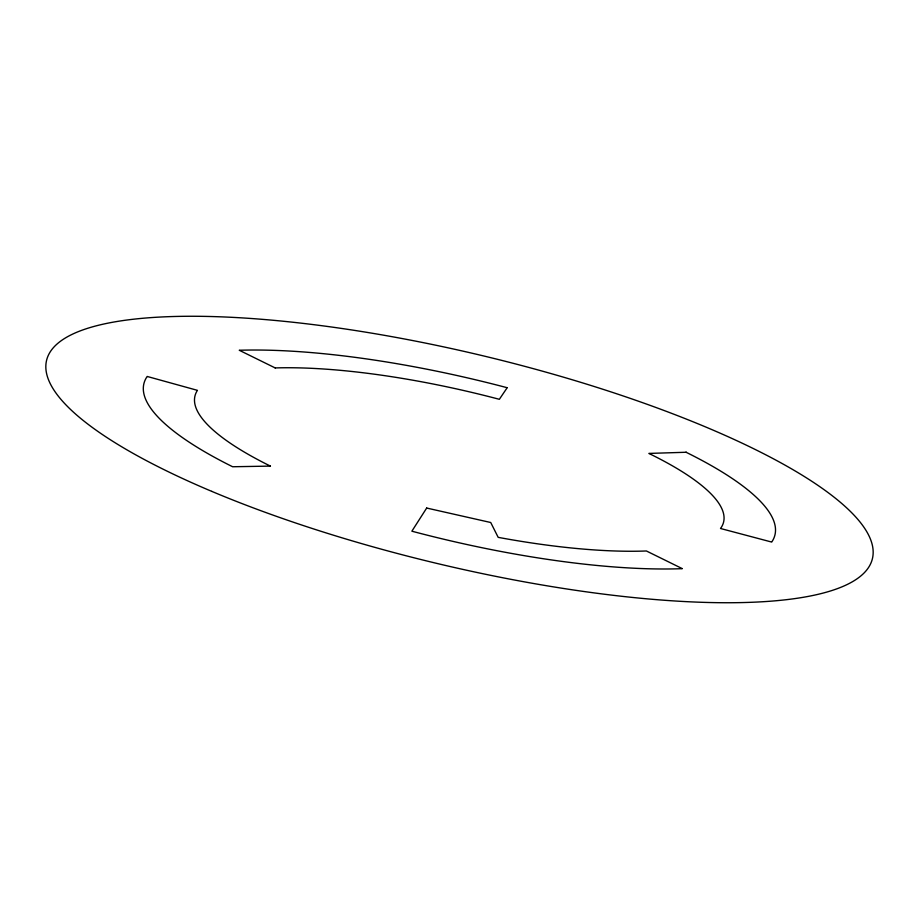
<?xml version="1.0" encoding="UTF-8"?>
<svg xmlns="http://www.w3.org/2000/svg" width="919" height="919" viewBox="0 0 919 919"><rect width="100%" height="100%" fill="white"/><g stroke="black" fill="none" stroke-linecap="round" stroke-linejoin="round"><path stroke-width="1.38" d="M507.127 387.807L499.35 399.305A272.047 68.109 13.5 0 0 275.195 367.933M686.367 452.251L648.871 453.423A262.558 65.743 13.5 0 1 720.507 528.494L771.696 542.061A320.903 80.344 13.5 0 0 685.93 452.182M275.195 367.933L239.262 350.265A324.579 81.263 13.5 0 1 506.943 387.657M426.68 508.046L411.873 531.193A322.764 80.815 13.5 0 0 682.312 568.654L646.39 550.975A272.047 68.109 13.5 0 1 498.178 537.351L490.723 522.509L426.68 508.046M270.416 466.105L232.633 466.749A324.579 81.263 13.5 0 1 147.189 376.457L197.436 390.345A272.047 68.109 13.5 0 0 270.427 466.105M211.784 491.378A424.658 106.328 13.5 0 0 870.27 564.496A424.658 106.328 13.5 0 0 296.435 322.626A424.658 106.328 13.5 0 0 211.784 491.378"/></g></svg>
